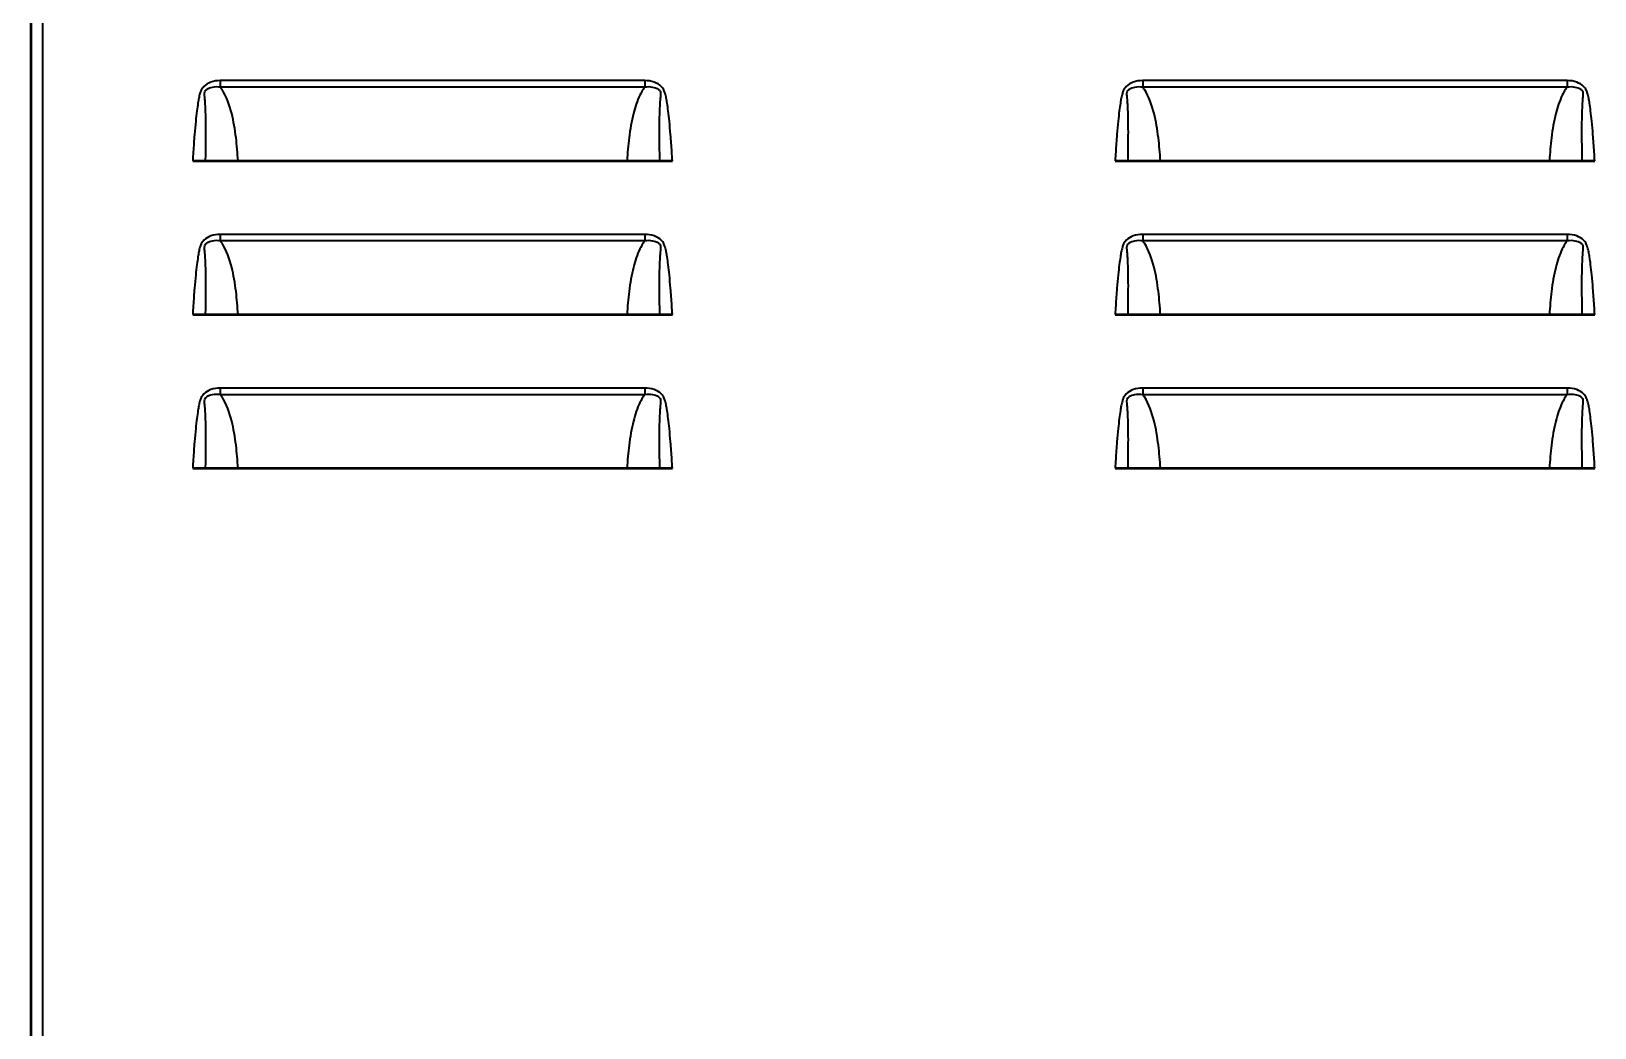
# Model space of a CAD drawing. Extents: x 0 to 1678, y -24 to 1301.
# Drawn here: x 660.24 to 688.47, y 89.39 to 107.39 of the extents above; entities that cross this region are included whole.
import ezdxf
from ezdxf.enums import TextEntityAlignment as Align

# ---------------------------------------------------------------- set-up
doc = ezdxf.new("R2010")
doc.units = 0
doc.header["$MEASUREMENT"] = 0
doc.layers.add('Visible (ANSI)', color=7, linetype='Continuous', lineweight=50)
doc.layers.add('Visible Narrow (ANSI)', color=7, linetype='Continuous', lineweight=35)

# ---------------------------------------------------------------- blocks, each defined once
blk = doc.blocks.new('CADGEN ENCOMPASS90250A RISER')
at = {"layer": 'Visible (ANSI)'}
for p, q in [((-23.912, 0.37), (-23.912, 75.27)), ((-20.179, 55.14), (-13.156, 55.14)), ((-3.525, 55.14), (3.497, 55.14)), ((-20.179, 52.364), (-13.156, 52.364)), ((-3.525, 52.364), (3.497, 52.364)), ((-20.179, 49.589), (-13.156, 49.589)), ((-3.525, 49.589), (3.497, 49.589))]:
    blk.add_line(p, q, dxfattribs=at)
for points, knots in [([(-20.997, 55.14), (-20.961, 55.14), (-20.925, 55.14), (-20.866, 55.14), (-20.842, 55.14), (-20.799, 55.14), (-20.78, 55.14), (-20.765, 55.14)], [0, 0, 0, 0, 0.0993661, 0.0993661, 0.1756224, 0.1756224, 0.2517488, 0.2517488, 0.2517488, 0.2517488]), ([(-20.765, 55.14), (-20.738, 55.14), (-20.707, 55.14), (-20.605, 55.14), (-20.526, 55.14), (-20.356, 55.14), (-20.268, 55.14), (-20.179, 55.14)], [0.1297455, 0.1297455, 0.1297455, 0.1297455, 0.2643841, 0.2643841, 0.524384, 0.524384, 0.7684801, 0.7684801, 0.7684801, 0.7684801]), ([(-13.156, 55.14), (-13.067, 55.14), (-12.979, 55.14), (-12.814, 55.14), (-12.737, 55.14), (-12.636, 55.14), (-12.603, 55.14), (-12.573, 55.14), (-12.572, 55.14), (-12.57, 55.14)], [0, 0, 0, 0, 0.2439022, 0.2439022, 0.4912546, 0.4912546, 0.6304687, 0.6304687, 0.6376777, 0.6376777, 0.6376777, 0.6376777]), ([(-12.57, 55.14), (-12.55, 55.14), (-12.525, 55.14), (-12.472, 55.14), (-12.447, 55.14), (-12.394, 55.14), (-12.366, 55.14), (-12.338, 55.14)], [0, 0, 0, 0, 0.0992897, 0.0992897, 0.1754269, 0.1754269, 0.251741, 0.251741, 0.251741, 0.251741]), ([(-4.343, 55.14), (-4.307, 55.14), (-4.271, 55.14), (-4.212, 55.14), (-4.188, 55.14), (-4.145, 55.14), (-4.127, 55.14), (-4.111, 55.14)], [0, 0, 0, 0, 0.0993661, 0.0993661, 0.1756224, 0.1756224, 0.2517488, 0.2517488, 0.2517488, 0.2517488]), ([(-4.111, 55.14), (-4.084, 55.14), (-4.053, 55.14), (-3.952, 55.14), (-3.872, 55.14), (-3.702, 55.14), (-3.614, 55.14), (-3.525, 55.14)], [0.1297455, 0.1297455, 0.1297455, 0.1297455, 0.2643841, 0.2643841, 0.524384, 0.524384, 0.7684801, 0.7684801, 0.7684801, 0.7684801]), ([(3.497, 55.14), (3.586, 55.14), (3.674, 55.14), (3.84, 55.14), (3.916, 55.14), (4.018, 55.14), (4.051, 55.14), (4.081, 55.14), (4.082, 55.14), (4.083, 55.14)], [0, 0, 0, 0, 0.2439022, 0.2439022, 0.4912546, 0.4912546, 0.6304687, 0.6304687, 0.6376777, 0.6376777, 0.6376777, 0.6376777]), ([(4.083, 55.14), (4.103, 55.14), (4.129, 55.14), (4.182, 55.14), (4.207, 55.14), (4.26, 55.14), (4.288, 55.14), (4.316, 55.14)], [0, 0, 0, 0, 0.0992897, 0.0992897, 0.1754269, 0.1754269, 0.251741, 0.251741, 0.251741, 0.251741]), ([(-20.997, 52.364), (-20.961, 52.364), (-20.925, 52.364), (-20.866, 52.364), (-20.842, 52.364), (-20.799, 52.364), (-20.78, 52.364), (-20.765, 52.364)], [0, 0, 0, 0, 0.0993661, 0.0993661, 0.1756224, 0.1756224, 0.2517488, 0.2517488, 0.2517488, 0.2517488]), ([(-20.765, 52.364), (-20.738, 52.364), (-20.707, 52.364), (-20.605, 52.364), (-20.526, 52.364), (-20.356, 52.364), (-20.268, 52.364), (-20.179, 52.364)], [0.1297455, 0.1297455, 0.1297455, 0.1297455, 0.2643841, 0.2643841, 0.524384, 0.524384, 0.7684801, 0.7684801, 0.7684801, 0.7684801]), ([(-13.156, 52.364), (-13.067, 52.364), (-12.979, 52.364), (-12.814, 52.364), (-12.737, 52.364), (-12.636, 52.364), (-12.603, 52.364), (-12.573, 52.364), (-12.572, 52.364), (-12.57, 52.364)], [0, 0, 0, 0, 0.2439022, 0.2439022, 0.4912546, 0.4912546, 0.6304687, 0.6304687, 0.6376777, 0.6376777, 0.6376777, 0.6376777]), ([(-12.57, 52.364), (-12.55, 52.364), (-12.525, 52.364), (-12.472, 52.364), (-12.447, 52.364), (-12.394, 52.364), (-12.366, 52.364), (-12.338, 52.364)], [0, 0, 0, 0, 0.0992897, 0.0992897, 0.1754269, 0.1754269, 0.251741, 0.251741, 0.251741, 0.251741]), ([(-4.343, 52.364), (-4.307, 52.364), (-4.271, 52.364), (-4.212, 52.364), (-4.188, 52.364), (-4.145, 52.364), (-4.127, 52.364), (-4.111, 52.364)], [0, 0, 0, 0, 0.0993661, 0.0993661, 0.1756224, 0.1756224, 0.2517488, 0.2517488, 0.2517488, 0.2517488]), ([(-4.111, 52.364), (-4.084, 52.364), (-4.053, 52.364), (-3.952, 52.364), (-3.872, 52.364), (-3.702, 52.364), (-3.614, 52.364), (-3.525, 52.364)], [0.1297455, 0.1297455, 0.1297455, 0.1297455, 0.2643841, 0.2643841, 0.524384, 0.524384, 0.7684801, 0.7684801, 0.7684801, 0.7684801]), ([(3.497, 52.364), (3.586, 52.364), (3.674, 52.364), (3.84, 52.364), (3.916, 52.364), (4.018, 52.364), (4.051, 52.364), (4.081, 52.364), (4.082, 52.364), (4.083, 52.364)], [0, 0, 0, 0, 0.2439022, 0.2439022, 0.4912546, 0.4912546, 0.6304687, 0.6304687, 0.6376777, 0.6376777, 0.6376777, 0.6376777]), ([(4.083, 52.364), (4.103, 52.364), (4.129, 52.364), (4.182, 52.364), (4.207, 52.364), (4.26, 52.364), (4.288, 52.364), (4.316, 52.364)], [0, 0, 0, 0, 0.0992897, 0.0992897, 0.1754269, 0.1754269, 0.251741, 0.251741, 0.251741, 0.251741]), ([(-20.997, 49.589), (-20.961, 49.589), (-20.925, 49.589), (-20.866, 49.589), (-20.842, 49.589), (-20.799, 49.589), (-20.78, 49.589), (-20.765, 49.589)], [0, 0, 0, 0, 0.0993661, 0.0993661, 0.1756224, 0.1756224, 0.2517488, 0.2517488, 0.2517488, 0.2517488]), ([(-20.765, 49.589), (-20.738, 49.589), (-20.707, 49.589), (-20.605, 49.589), (-20.526, 49.589), (-20.356, 49.589), (-20.268, 49.589), (-20.179, 49.589)], [0.1297455, 0.1297455, 0.1297455, 0.1297455, 0.2643841, 0.2643841, 0.524384, 0.524384, 0.7684801, 0.7684801, 0.7684801, 0.7684801]), ([(-13.156, 49.589), (-13.067, 49.589), (-12.979, 49.589), (-12.814, 49.589), (-12.737, 49.589), (-12.636, 49.589), (-12.603, 49.589), (-12.573, 49.589), (-12.572, 49.589), (-12.57, 49.589)], [0, 0, 0, 0, 0.2439022, 0.2439022, 0.4912546, 0.4912546, 0.6304687, 0.6304687, 0.6376777, 0.6376777, 0.6376777, 0.6376777]), ([(-12.57, 49.589), (-12.55, 49.589), (-12.525, 49.589), (-12.472, 49.589), (-12.447, 49.589), (-12.394, 49.589), (-12.366, 49.589), (-12.338, 49.589)], [0, 0, 0, 0, 0.0992897, 0.0992897, 0.1754269, 0.1754269, 0.251741, 0.251741, 0.251741, 0.251741]), ([(-4.343, 49.589), (-4.307, 49.589), (-4.271, 49.589), (-4.212, 49.589), (-4.188, 49.589), (-4.145, 49.589), (-4.127, 49.589), (-4.111, 49.589)], [0, 0, 0, 0, 0.0993661, 0.0993661, 0.1756224, 0.1756224, 0.2517488, 0.2517488, 0.2517488, 0.2517488]), ([(-4.111, 49.589), (-4.084, 49.589), (-4.053, 49.589), (-3.952, 49.589), (-3.872, 49.589), (-3.702, 49.589), (-3.614, 49.589), (-3.525, 49.589)], [0.1297455, 0.1297455, 0.1297455, 0.1297455, 0.2643841, 0.2643841, 0.524384, 0.524384, 0.7684801, 0.7684801, 0.7684801, 0.7684801]), ([(3.497, 49.589), (3.586, 49.589), (3.674, 49.589), (3.84, 49.589), (3.916, 49.589), (4.018, 49.589), (4.051, 49.589), (4.081, 49.589), (4.082, 49.589), (4.083, 49.589)], [0, 0, 0, 0, 0.2439022, 0.2439022, 0.4912546, 0.4912546, 0.6304687, 0.6304687, 0.6376777, 0.6376777, 0.6376777, 0.6376777]), ([(4.083, 49.589), (4.103, 49.589), (4.129, 49.589), (4.182, 49.589), (4.207, 49.589), (4.26, 49.589), (4.288, 49.589), (4.316, 49.589)], [0, 0, 0, 0, 0.0992897, 0.0992897, 0.1754269, 0.1754269, 0.251741, 0.251741, 0.251741, 0.251741])]:
    blk.add_open_spline(points, degree=3, knots=knots, dxfattribs=at)
at = {"layer": 'Visible Narrow (ANSI)'}
for p, q in [((-23.711, 75.27), (-23.711, 0.37)), ((-12.836, 56.588), (-20.499, 56.588)), ((-20.499, 56.588), (-20.499, 56.475)), ((-20.499, 56.475), (-12.836, 56.475)), ((-12.836, 56.588), (-12.836, 56.475)), ((3.818, 56.588), (-3.846, 56.588)), ((-3.846, 56.588), (-3.846, 56.475)), ((-3.846, 56.475), (3.818, 56.475)), ((3.818, 56.588), (3.818, 56.475)), ((-12.836, 53.812), (-20.499, 53.812)), ((-20.499, 53.812), (-20.499, 53.699)), ((-20.499, 53.699), (-12.836, 53.699)), ((-12.836, 53.812), (-12.836, 53.699)), ((3.818, 53.812), (-3.846, 53.812)), ((-3.846, 53.812), (-3.846, 53.699)), ((-3.846, 53.699), (3.818, 53.699)), ((3.818, 53.812), (3.818, 53.699)), ((-12.836, 51.037), (-20.499, 51.037)), ((-20.499, 51.037), (-20.499, 50.923)), ((-20.499, 50.923), (-12.836, 50.923)), ((-12.836, 51.037), (-12.836, 50.923)), ((3.818, 51.037), (-3.846, 51.037)), ((-3.846, 51.037), (-3.846, 50.923)), ((-3.846, 50.923), (3.818, 50.923)), ((3.818, 51.037), (3.818, 50.923))]:
    blk.add_line(p, q, dxfattribs=at)
for points, knots in [([(-20.499, 56.588), (-20.558, 56.588), (-20.617, 56.579), (-20.718, 56.542), (-20.762, 56.516), (-20.816, 56.462), (-20.832, 56.439), (-20.854, 56.396), (-20.861, 56.376), (-20.875, 56.328), (-20.882, 56.299), (-20.893, 56.241), (-20.898, 56.212), (-20.91, 56.135), (-20.917, 56.088), (-20.93, 55.979), (-20.937, 55.918), (-20.951, 55.776), (-20.959, 55.695), (-20.974, 55.51), (-20.981, 55.406), (-20.991, 55.247), (-20.994, 55.194), (-20.997, 55.14)], [-1.631803, -1.631803, -1.631803, -1.631803, -1.47139, -1.47139, -1.335661, -1.335661, -1.25998, -1.25998, -1.202452, -1.202452, -1.121166, -1.121166, -1.040371, -1.040371, -0.90934, -0.90934, -0.739, -0.739, -0.517557, -0.517557, -0.229682, -0.229682, -0.082165, -0.082165, -0.082165, -0.082165]), ([(-20.765, 55.14), (-20.764, 55.189), (-20.763, 55.238), (-20.761, 55.391), (-20.76, 55.494), (-20.759, 55.678), (-20.759, 55.758), (-20.761, 55.899), (-20.762, 55.96), (-20.766, 56.068), (-20.768, 56.115), (-20.773, 56.19), (-20.775, 56.219), (-20.779, 56.276), (-20.782, 56.304), (-20.784, 56.35), (-20.785, 56.368), (-20.775, 56.403), (-20.761, 56.417), (-20.715, 56.452), (-20.678, 56.465), (-20.594, 56.481), (-20.547, 56.481), (-20.499, 56.475)], [0.093902, 0.093902, 0.093902, 0.093902, 0.229682, 0.229682, 0.517557, 0.517557, 0.739, 0.739, 0.90934, 0.90934, 1.040371, 1.040371, 1.121166, 1.121166, 1.202452, 1.202452, 1.25998, 1.25998, 1.335661, 1.335661, 1.47139, 1.47139, 1.631803, 1.631803, 1.631803, 1.631803]), ([(-20.179, 55.14), (-20.188, 55.28), (-20.199, 55.419), (-20.234, 55.704), (-20.259, 55.85), (-20.294, 55.991), (-20.333, 56.146), (-20.386, 56.298), (-20.478, 56.445), (-20.489, 56.46), (-20.499, 56.475)], [-3.62413, -3.62413, -3.62413, -3.62413, -3.277404, -3.277404, -2.902135, -2.902135, -2.902135, -2.487418, -2.487418, -2.438449, -2.438449, -2.438449, -2.438449]), ([(-12.836, 56.475), (-12.846, 56.46), (-12.857, 56.445), (-12.887, 56.396), (-12.906, 56.362), (-12.974, 56.221), (-13.012, 56.107), (-13.041, 55.991), (-13.076, 55.85), (-13.101, 55.704), (-13.136, 55.419), (-13.148, 55.28), (-13.156, 55.14)], [-1.706107, -1.706107, -1.706107, -1.706107, -1.657132, -1.657132, -1.552811, -1.552811, -1.242389, -1.242389, -1.242389, -0.867175, -0.867175, -0.520393, -0.520393, -0.520393, -0.520393]), ([(-12.338, 55.14), (-12.341, 55.194), (-12.344, 55.248), (-12.354, 55.406), (-12.362, 55.51), (-12.377, 55.695), (-12.384, 55.776), (-12.398, 55.918), (-12.405, 55.979), (-12.418, 56.088), (-12.425, 56.135), (-12.437, 56.212), (-12.442, 56.241), (-12.453, 56.299), (-12.46, 56.328), (-12.474, 56.376), (-12.481, 56.396), (-12.503, 56.439), (-12.519, 56.462), (-12.573, 56.516), (-12.617, 56.542), (-12.719, 56.579), (-12.777, 56.588), (-12.836, 56.588)], [0.082165, 0.082165, 0.082165, 0.082165, 0.229836, 0.229836, 0.517665, 0.517665, 0.739072, 0.739072, 0.909385, 0.909385, 1.040395, 1.040395, 1.121163, 1.121163, 1.202448, 1.202448, 1.25998, 1.25998, 1.335659, 1.335659, 1.47139, 1.47139, 1.631803, 1.631803, 1.631803, 1.631803]), ([(-12.836, 56.475), (-12.789, 56.481), (-12.741, 56.481), (-12.657, 56.465), (-12.62, 56.452), (-12.574, 56.417), (-12.56, 56.403), (-12.551, 56.368), (-12.551, 56.35), (-12.553, 56.304), (-12.556, 56.276), (-12.561, 56.219), (-12.563, 56.19), (-12.567, 56.115), (-12.569, 56.068), (-12.573, 55.96), (-12.574, 55.899), (-12.576, 55.758), (-12.576, 55.678), (-12.575, 55.495), (-12.574, 55.391), (-12.572, 55.238), (-12.571, 55.189), (-12.57, 55.14)], [-1.631803, -1.631803, -1.631803, -1.631803, -1.47139, -1.47139, -1.335659, -1.335659, -1.25998, -1.25998, -1.202448, -1.202448, -1.121163, -1.121163, -1.040395, -1.040395, -0.909385, -0.909385, -0.739072, -0.739072, -0.517665, -0.517665, -0.229836, -0.229836, -0.093902, -0.093902, -0.093902, -0.093902]), ([(-3.846, 56.588), (-3.904, 56.588), (-3.963, 56.579), (-4.064, 56.542), (-4.108, 56.516), (-4.162, 56.462), (-4.179, 56.439), (-4.2, 56.396), (-4.207, 56.376), (-4.222, 56.328), (-4.228, 56.299), (-4.24, 56.241), (-4.245, 56.212), (-4.257, 56.135), (-4.263, 56.088), (-4.277, 55.979), (-4.283, 55.918), (-4.298, 55.776), (-4.305, 55.695), (-4.32, 55.51), (-4.327, 55.406), (-4.337, 55.247), (-4.34, 55.194), (-4.343, 55.14)], [-1.631803, -1.631803, -1.631803, -1.631803, -1.47139, -1.47139, -1.335661, -1.335661, -1.25998, -1.25998, -1.202452, -1.202452, -1.121166, -1.121166, -1.040371, -1.040371, -0.90934, -0.90934, -0.739, -0.739, -0.517557, -0.517557, -0.229682, -0.229682, -0.082165, -0.082165, -0.082165, -0.082165]), ([(-4.111, 55.14), (-4.11, 55.189), (-4.11, 55.238), (-4.107, 55.391), (-4.106, 55.494), (-4.105, 55.678), (-4.106, 55.758), (-4.107, 55.899), (-4.109, 55.96), (-4.112, 56.068), (-4.114, 56.115), (-4.119, 56.19), (-4.121, 56.219), (-4.125, 56.276), (-4.128, 56.304), (-4.131, 56.35), (-4.131, 56.368), (-4.121, 56.403), (-4.107, 56.417), (-4.062, 56.452), (-4.024, 56.465), (-3.941, 56.481), (-3.893, 56.481), (-3.846, 56.475)], [0.093902, 0.093902, 0.093902, 0.093902, 0.229682, 0.229682, 0.517557, 0.517557, 0.739, 0.739, 0.90934, 0.90934, 1.040371, 1.040371, 1.121166, 1.121166, 1.202452, 1.202452, 1.25998, 1.25998, 1.335661, 1.335661, 1.47139, 1.47139, 1.631803, 1.631803, 1.631803, 1.631803]), ([(-3.525, 55.14), (-3.534, 55.28), (-3.546, 55.419), (-3.581, 55.704), (-3.605, 55.85), (-3.641, 55.991), (-3.68, 56.146), (-3.732, 56.298), (-3.825, 56.445), (-3.835, 56.46), (-3.846, 56.475)], [-3.62413, -3.62413, -3.62413, -3.62413, -3.277404, -3.277404, -2.902135, -2.902135, -2.902135, -2.487418, -2.487418, -2.438449, -2.438449, -2.438449, -2.438449]), ([(3.818, 56.475), (3.807, 56.46), (3.797, 56.445), (3.766, 56.396), (3.747, 56.362), (3.679, 56.221), (3.642, 56.107), (3.613, 55.991), (3.577, 55.85), (3.553, 55.704), (3.518, 55.419), (3.506, 55.28), (3.497, 55.14)], [-1.706107, -1.706107, -1.706107, -1.706107, -1.657132, -1.657132, -1.552811, -1.552811, -1.242389, -1.242389, -1.242389, -0.867175, -0.867175, -0.520393, -0.520393, -0.520393, -0.520393]), ([(4.316, 55.14), (4.313, 55.194), (4.309, 55.248), (4.299, 55.406), (4.292, 55.51), (4.277, 55.695), (4.27, 55.776), (4.256, 55.918), (4.249, 55.979), (4.235, 56.088), (4.229, 56.135), (4.217, 56.212), (4.212, 56.241), (4.2, 56.299), (4.194, 56.328), (4.18, 56.376), (4.172, 56.396), (4.151, 56.439), (4.135, 56.462), (4.08, 56.516), (4.036, 56.542), (3.935, 56.579), (3.876, 56.588), (3.818, 56.588)], [0.082165, 0.082165, 0.082165, 0.082165, 0.229836, 0.229836, 0.517665, 0.517665, 0.739072, 0.739072, 0.909385, 0.909385, 1.040395, 1.040395, 1.121163, 1.121163, 1.202448, 1.202448, 1.25998, 1.25998, 1.335659, 1.335659, 1.47139, 1.47139, 1.631803, 1.631803, 1.631803, 1.631803]), ([(3.818, 56.475), (3.865, 56.481), (3.913, 56.481), (3.997, 56.465), (4.034, 56.452), (4.08, 56.417), (4.093, 56.403), (4.103, 56.368), (4.103, 56.35), (4.1, 56.304), (4.098, 56.276), (4.093, 56.219), (4.091, 56.19), (4.087, 56.115), (4.085, 56.068), (4.081, 55.96), (4.08, 55.899), (4.078, 55.758), (4.078, 55.678), (4.079, 55.495), (4.08, 55.391), (4.082, 55.238), (4.083, 55.189), (4.083, 55.14)], [-1.631803, -1.631803, -1.631803, -1.631803, -1.47139, -1.47139, -1.335659, -1.335659, -1.25998, -1.25998, -1.202448, -1.202448, -1.121163, -1.121163, -1.040395, -1.040395, -0.909385, -0.909385, -0.739072, -0.739072, -0.517665, -0.517665, -0.229836, -0.229836, -0.093902, -0.093902, -0.093902, -0.093902]), ([(-20.499, 53.812), (-20.558, 53.812), (-20.617, 53.803), (-20.718, 53.766), (-20.762, 53.741), (-20.816, 53.686), (-20.832, 53.664), (-20.854, 53.62), (-20.861, 53.6), (-20.875, 53.552), (-20.882, 53.523), (-20.893, 53.465), (-20.898, 53.436), (-20.91, 53.36), (-20.917, 53.313), (-20.93, 53.204), (-20.937, 53.142), (-20.951, 53), (-20.959, 52.92), (-20.974, 52.735), (-20.981, 52.63), (-20.991, 52.472), (-20.994, 52.418), (-20.997, 52.364)], [-1.631803, -1.631803, -1.631803, -1.631803, -1.47139, -1.47139, -1.335661, -1.335661, -1.25998, -1.25998, -1.202452, -1.202452, -1.121166, -1.121166, -1.040371, -1.040371, -0.90934, -0.90934, -0.739, -0.739, -0.517557, -0.517557, -0.229682, -0.229682, -0.082165, -0.082165, -0.082165, -0.082165]), ([(-20.765, 52.364), (-20.764, 52.413), (-20.763, 52.462), (-20.761, 52.615), (-20.76, 52.719), (-20.759, 52.902), (-20.759, 52.982), (-20.761, 53.123), (-20.762, 53.184), (-20.766, 53.292), (-20.768, 53.339), (-20.773, 53.415), (-20.775, 53.443), (-20.779, 53.5), (-20.782, 53.529), (-20.784, 53.574), (-20.785, 53.592), (-20.775, 53.627), (-20.761, 53.642), (-20.715, 53.676), (-20.678, 53.69), (-20.594, 53.706), (-20.547, 53.706), (-20.499, 53.699)], [0.093902, 0.093902, 0.093902, 0.093902, 0.229682, 0.229682, 0.517557, 0.517557, 0.739, 0.739, 0.90934, 0.90934, 1.040371, 1.040371, 1.121166, 1.121166, 1.202452, 1.202452, 1.25998, 1.25998, 1.335661, 1.335661, 1.47139, 1.47139, 1.631803, 1.631803, 1.631803, 1.631803]), ([(-20.179, 52.364), (-20.188, 52.504), (-20.199, 52.643), (-20.234, 52.929), (-20.259, 53.074), (-20.294, 53.215), (-20.333, 53.371), (-20.386, 53.522), (-20.478, 53.669), (-20.489, 53.684), (-20.499, 53.699)], [-3.62413, -3.62413, -3.62413, -3.62413, -3.277404, -3.277404, -2.902135, -2.902135, -2.902135, -2.487418, -2.487418, -2.438449, -2.438449, -2.438449, -2.438449]), ([(-12.836, 53.699), (-12.846, 53.684), (-12.857, 53.669), (-12.887, 53.621), (-12.906, 53.586), (-12.974, 53.445), (-13.012, 53.331), (-13.041, 53.215), (-13.076, 53.074), (-13.101, 52.929), (-13.136, 52.644), (-13.148, 52.504), (-13.156, 52.364)], [-1.706107, -1.706107, -1.706107, -1.706107, -1.657132, -1.657132, -1.552811, -1.552811, -1.242389, -1.242389, -1.242389, -0.867175, -0.867175, -0.520393, -0.520393, -0.520393, -0.520393]), ([(-12.338, 52.364), (-12.341, 52.418), (-12.344, 52.472), (-12.354, 52.63), (-12.362, 52.735), (-12.377, 52.92), (-12.384, 53), (-12.398, 53.142), (-12.405, 53.204), (-12.418, 53.313), (-12.425, 53.36), (-12.437, 53.436), (-12.442, 53.465), (-12.453, 53.523), (-12.46, 53.552), (-12.474, 53.6), (-12.481, 53.62), (-12.503, 53.664), (-12.519, 53.686), (-12.573, 53.741), (-12.617, 53.766), (-12.719, 53.803), (-12.777, 53.812), (-12.836, 53.812)], [0.082165, 0.082165, 0.082165, 0.082165, 0.229836, 0.229836, 0.517665, 0.517665, 0.739072, 0.739072, 0.909385, 0.909385, 1.040395, 1.040395, 1.121163, 1.121163, 1.202448, 1.202448, 1.25998, 1.25998, 1.335659, 1.335659, 1.47139, 1.47139, 1.631803, 1.631803, 1.631803, 1.631803]), ([(-12.836, 53.699), (-12.789, 53.706), (-12.741, 53.706), (-12.657, 53.69), (-12.62, 53.676), (-12.574, 53.642), (-12.56, 53.627), (-12.551, 53.592), (-12.551, 53.574), (-12.553, 53.529), (-12.556, 53.5), (-12.561, 53.443), (-12.563, 53.415), (-12.567, 53.339), (-12.569, 53.293), (-12.573, 53.184), (-12.574, 53.123), (-12.576, 52.982), (-12.576, 52.902), (-12.575, 52.719), (-12.574, 52.615), (-12.572, 52.462), (-12.571, 52.413), (-12.57, 52.364)], [-1.631803, -1.631803, -1.631803, -1.631803, -1.47139, -1.47139, -1.335659, -1.335659, -1.25998, -1.25998, -1.202448, -1.202448, -1.121163, -1.121163, -1.040395, -1.040395, -0.909385, -0.909385, -0.739072, -0.739072, -0.517665, -0.517665, -0.229836, -0.229836, -0.093902, -0.093902, -0.093902, -0.093902]), ([(-3.846, 53.812), (-3.904, 53.812), (-3.963, 53.803), (-4.064, 53.766), (-4.108, 53.741), (-4.162, 53.686), (-4.179, 53.664), (-4.2, 53.62), (-4.207, 53.6), (-4.222, 53.552), (-4.228, 53.523), (-4.24, 53.465), (-4.245, 53.436), (-4.257, 53.36), (-4.263, 53.313), (-4.277, 53.204), (-4.283, 53.142), (-4.298, 53), (-4.305, 52.92), (-4.32, 52.735), (-4.327, 52.63), (-4.337, 52.472), (-4.34, 52.418), (-4.343, 52.364)], [-1.631803, -1.631803, -1.631803, -1.631803, -1.47139, -1.47139, -1.335661, -1.335661, -1.25998, -1.25998, -1.202452, -1.202452, -1.121166, -1.121166, -1.040371, -1.040371, -0.90934, -0.90934, -0.739, -0.739, -0.517557, -0.517557, -0.229682, -0.229682, -0.082165, -0.082165, -0.082165, -0.082165]), ([(-4.111, 52.364), (-4.11, 52.413), (-4.11, 52.462), (-4.107, 52.615), (-4.106, 52.719), (-4.105, 52.902), (-4.106, 52.982), (-4.107, 53.123), (-4.109, 53.184), (-4.112, 53.292), (-4.114, 53.339), (-4.119, 53.415), (-4.121, 53.443), (-4.125, 53.5), (-4.128, 53.529), (-4.131, 53.574), (-4.131, 53.592), (-4.121, 53.627), (-4.107, 53.642), (-4.062, 53.676), (-4.024, 53.69), (-3.941, 53.706), (-3.893, 53.706), (-3.846, 53.699)], [0.093902, 0.093902, 0.093902, 0.093902, 0.229682, 0.229682, 0.517557, 0.517557, 0.739, 0.739, 0.90934, 0.90934, 1.040371, 1.040371, 1.121166, 1.121166, 1.202452, 1.202452, 1.25998, 1.25998, 1.335661, 1.335661, 1.47139, 1.47139, 1.631803, 1.631803, 1.631803, 1.631803]), ([(-3.525, 52.364), (-3.534, 52.504), (-3.546, 52.643), (-3.581, 52.929), (-3.605, 53.074), (-3.641, 53.215), (-3.68, 53.371), (-3.732, 53.522), (-3.825, 53.669), (-3.835, 53.684), (-3.846, 53.699)], [-3.62413, -3.62413, -3.62413, -3.62413, -3.277404, -3.277404, -2.902135, -2.902135, -2.902135, -2.487418, -2.487418, -2.438449, -2.438449, -2.438449, -2.438449]), ([(3.818, 53.699), (3.807, 53.684), (3.797, 53.669), (3.766, 53.621), (3.747, 53.586), (3.679, 53.445), (3.642, 53.331), (3.613, 53.215), (3.577, 53.074), (3.553, 52.929), (3.518, 52.644), (3.506, 52.504), (3.497, 52.364)], [-1.706107, -1.706107, -1.706107, -1.706107, -1.657132, -1.657132, -1.552811, -1.552811, -1.242389, -1.242389, -1.242389, -0.867175, -0.867175, -0.520393, -0.520393, -0.520393, -0.520393]), ([(4.316, 52.364), (4.313, 52.418), (4.309, 52.472), (4.299, 52.63), (4.292, 52.735), (4.277, 52.92), (4.27, 53), (4.256, 53.142), (4.249, 53.204), (4.235, 53.313), (4.229, 53.36), (4.217, 53.436), (4.212, 53.465), (4.2, 53.523), (4.194, 53.552), (4.18, 53.6), (4.172, 53.62), (4.151, 53.664), (4.135, 53.686), (4.08, 53.741), (4.036, 53.766), (3.935, 53.803), (3.876, 53.812), (3.818, 53.812)], [0.082165, 0.082165, 0.082165, 0.082165, 0.229836, 0.229836, 0.517665, 0.517665, 0.739072, 0.739072, 0.909385, 0.909385, 1.040395, 1.040395, 1.121163, 1.121163, 1.202448, 1.202448, 1.25998, 1.25998, 1.335659, 1.335659, 1.47139, 1.47139, 1.631803, 1.631803, 1.631803, 1.631803]), ([(3.818, 53.699), (3.865, 53.706), (3.913, 53.706), (3.997, 53.69), (4.034, 53.676), (4.08, 53.642), (4.093, 53.627), (4.103, 53.592), (4.103, 53.574), (4.1, 53.529), (4.098, 53.5), (4.093, 53.443), (4.091, 53.415), (4.087, 53.339), (4.085, 53.293), (4.081, 53.184), (4.08, 53.123), (4.078, 52.982), (4.078, 52.902), (4.079, 52.719), (4.08, 52.615), (4.082, 52.462), (4.083, 52.413), (4.083, 52.364)], [-1.631803, -1.631803, -1.631803, -1.631803, -1.47139, -1.47139, -1.335659, -1.335659, -1.25998, -1.25998, -1.202448, -1.202448, -1.121163, -1.121163, -1.040395, -1.040395, -0.909385, -0.909385, -0.739072, -0.739072, -0.517665, -0.517665, -0.229836, -0.229836, -0.093902, -0.093902, -0.093902, -0.093902]), ([(-20.499, 51.037), (-20.558, 51.037), (-20.617, 51.028), (-20.718, 50.991), (-20.762, 50.965), (-20.816, 50.911), (-20.832, 50.888), (-20.854, 50.845), (-20.861, 50.825), (-20.875, 50.776), (-20.882, 50.747), (-20.893, 50.689), (-20.898, 50.66), (-20.91, 50.584), (-20.917, 50.537), (-20.93, 50.428), (-20.937, 50.366), (-20.951, 50.224), (-20.959, 50.144), (-20.974, 49.959), (-20.981, 49.854), (-20.991, 49.696), (-20.994, 49.643), (-20.997, 49.589)], [-1.631803, -1.631803, -1.631803, -1.631803, -1.47139, -1.47139, -1.335661, -1.335661, -1.25998, -1.25998, -1.202452, -1.202452, -1.121166, -1.121166, -1.040371, -1.040371, -0.90934, -0.90934, -0.739, -0.739, -0.517557, -0.517557, -0.229682, -0.229682, -0.082165, -0.082165, -0.082165, -0.082165]), ([(-20.765, 49.589), (-20.764, 49.638), (-20.763, 49.687), (-20.761, 49.839), (-20.76, 49.943), (-20.759, 50.127), (-20.759, 50.206), (-20.761, 50.347), (-20.762, 50.409), (-20.766, 50.517), (-20.768, 50.564), (-20.773, 50.639), (-20.775, 50.668), (-20.779, 50.725), (-20.782, 50.753), (-20.784, 50.799), (-20.785, 50.817), (-20.775, 50.851), (-20.761, 50.866), (-20.715, 50.9), (-20.678, 50.914), (-20.594, 50.93), (-20.547, 50.93), (-20.499, 50.923)], [0.093902, 0.093902, 0.093902, 0.093902, 0.229682, 0.229682, 0.517557, 0.517557, 0.739, 0.739, 0.90934, 0.90934, 1.040371, 1.040371, 1.121166, 1.121166, 1.202452, 1.202452, 1.25998, 1.25998, 1.335661, 1.335661, 1.47139, 1.47139, 1.631803, 1.631803, 1.631803, 1.631803]), ([(-20.179, 49.589), (-20.188, 49.729), (-20.199, 49.868), (-20.234, 50.153), (-20.259, 50.299), (-20.294, 50.44), (-20.333, 50.595), (-20.386, 50.747), (-20.478, 50.893), (-20.489, 50.909), (-20.499, 50.923)], [-3.62413, -3.62413, -3.62413, -3.62413, -3.277404, -3.277404, -2.902135, -2.902135, -2.902135, -2.487418, -2.487418, -2.438449, -2.438449, -2.438449, -2.438449]), ([(-12.836, 50.923), (-12.846, 50.909), (-12.857, 50.893), (-12.887, 50.845), (-12.906, 50.81), (-12.974, 50.67), (-13.012, 50.556), (-13.041, 50.44), (-13.076, 50.299), (-13.101, 50.153), (-13.136, 49.868), (-13.148, 49.729), (-13.156, 49.589)], [-1.706107, -1.706107, -1.706107, -1.706107, -1.657132, -1.657132, -1.552811, -1.552811, -1.242389, -1.242389, -1.242389, -0.867175, -0.867175, -0.520393, -0.520393, -0.520393, -0.520393]), ([(-12.338, 49.589), (-12.341, 49.643), (-12.344, 49.696), (-12.354, 49.855), (-12.362, 49.959), (-12.377, 50.144), (-12.384, 50.224), (-12.398, 50.366), (-12.405, 50.428), (-12.418, 50.537), (-12.425, 50.584), (-12.437, 50.66), (-12.442, 50.689), (-12.453, 50.747), (-12.46, 50.776), (-12.474, 50.825), (-12.481, 50.845), (-12.503, 50.888), (-12.519, 50.911), (-12.573, 50.965), (-12.617, 50.991), (-12.719, 51.028), (-12.777, 51.037), (-12.836, 51.037)], [0.082165, 0.082165, 0.082165, 0.082165, 0.229836, 0.229836, 0.517665, 0.517665, 0.739072, 0.739072, 0.909385, 0.909385, 1.040395, 1.040395, 1.121163, 1.121163, 1.202448, 1.202448, 1.25998, 1.25998, 1.335659, 1.335659, 1.47139, 1.47139, 1.631803, 1.631803, 1.631803, 1.631803]), ([(-12.836, 50.923), (-12.789, 50.93), (-12.741, 50.93), (-12.657, 50.914), (-12.62, 50.9), (-12.574, 50.866), (-12.56, 50.851), (-12.551, 50.817), (-12.551, 50.799), (-12.553, 50.753), (-12.556, 50.725), (-12.561, 50.668), (-12.563, 50.639), (-12.567, 50.564), (-12.569, 50.517), (-12.573, 50.409), (-12.574, 50.348), (-12.576, 50.207), (-12.576, 50.127), (-12.575, 49.943), (-12.574, 49.84), (-12.572, 49.687), (-12.571, 49.638), (-12.57, 49.589)], [-1.631803, -1.631803, -1.631803, -1.631803, -1.47139, -1.47139, -1.335659, -1.335659, -1.25998, -1.25998, -1.202448, -1.202448, -1.121163, -1.121163, -1.040395, -1.040395, -0.909385, -0.909385, -0.739072, -0.739072, -0.517665, -0.517665, -0.229836, -0.229836, -0.093902, -0.093902, -0.093902, -0.093902]), ([(-3.846, 51.037), (-3.904, 51.037), (-3.963, 51.028), (-4.064, 50.991), (-4.108, 50.965), (-4.162, 50.911), (-4.179, 50.888), (-4.2, 50.845), (-4.207, 50.825), (-4.222, 50.776), (-4.228, 50.747), (-4.24, 50.689), (-4.245, 50.66), (-4.257, 50.584), (-4.263, 50.537), (-4.277, 50.428), (-4.283, 50.366), (-4.298, 50.224), (-4.305, 50.144), (-4.32, 49.959), (-4.327, 49.854), (-4.337, 49.696), (-4.34, 49.643), (-4.343, 49.589)], [-1.631803, -1.631803, -1.631803, -1.631803, -1.47139, -1.47139, -1.335661, -1.335661, -1.25998, -1.25998, -1.202452, -1.202452, -1.121166, -1.121166, -1.040371, -1.040371, -0.90934, -0.90934, -0.739, -0.739, -0.517557, -0.517557, -0.229682, -0.229682, -0.082165, -0.082165, -0.082165, -0.082165]), ([(-4.111, 49.589), (-4.11, 49.638), (-4.11, 49.687), (-4.107, 49.839), (-4.106, 49.943), (-4.105, 50.127), (-4.106, 50.206), (-4.107, 50.347), (-4.109, 50.409), (-4.112, 50.517), (-4.114, 50.564), (-4.119, 50.639), (-4.121, 50.668), (-4.125, 50.725), (-4.128, 50.753), (-4.131, 50.799), (-4.131, 50.817), (-4.121, 50.851), (-4.107, 50.866), (-4.062, 50.9), (-4.024, 50.914), (-3.941, 50.93), (-3.893, 50.93), (-3.846, 50.923)], [0.093902, 0.093902, 0.093902, 0.093902, 0.229682, 0.229682, 0.517557, 0.517557, 0.739, 0.739, 0.90934, 0.90934, 1.040371, 1.040371, 1.121166, 1.121166, 1.202452, 1.202452, 1.25998, 1.25998, 1.335661, 1.335661, 1.47139, 1.47139, 1.631803, 1.631803, 1.631803, 1.631803]), ([(-3.525, 49.589), (-3.534, 49.729), (-3.546, 49.868), (-3.581, 50.153), (-3.605, 50.299), (-3.641, 50.44), (-3.68, 50.595), (-3.732, 50.747), (-3.825, 50.893), (-3.835, 50.909), (-3.846, 50.923)], [-3.62413, -3.62413, -3.62413, -3.62413, -3.277404, -3.277404, -2.902135, -2.902135, -2.902135, -2.487418, -2.487418, -2.438449, -2.438449, -2.438449, -2.438449]), ([(3.818, 50.923), (3.807, 50.909), (3.797, 50.893), (3.766, 50.845), (3.747, 50.81), (3.679, 50.67), (3.642, 50.556), (3.613, 50.44), (3.577, 50.299), (3.553, 50.153), (3.518, 49.868), (3.506, 49.729), (3.497, 49.589)], [-1.706107, -1.706107, -1.706107, -1.706107, -1.657132, -1.657132, -1.552811, -1.552811, -1.242389, -1.242389, -1.242389, -0.867175, -0.867175, -0.520393, -0.520393, -0.520393, -0.520393]), ([(4.316, 49.589), (4.313, 49.643), (4.309, 49.696), (4.299, 49.855), (4.292, 49.959), (4.277, 50.144), (4.27, 50.224), (4.256, 50.366), (4.249, 50.428), (4.235, 50.537), (4.229, 50.584), (4.217, 50.66), (4.212, 50.689), (4.2, 50.747), (4.194, 50.776), (4.18, 50.825), (4.172, 50.845), (4.151, 50.888), (4.135, 50.911), (4.08, 50.965), (4.036, 50.991), (3.935, 51.028), (3.876, 51.037), (3.818, 51.037)], [0.082165, 0.082165, 0.082165, 0.082165, 0.229836, 0.229836, 0.517665, 0.517665, 0.739072, 0.739072, 0.909385, 0.909385, 1.040395, 1.040395, 1.121163, 1.121163, 1.202448, 1.202448, 1.25998, 1.25998, 1.335659, 1.335659, 1.47139, 1.47139, 1.631803, 1.631803, 1.631803, 1.631803]), ([(3.818, 50.923), (3.865, 50.93), (3.913, 50.93), (3.997, 50.914), (4.034, 50.9), (4.08, 50.866), (4.093, 50.851), (4.103, 50.817), (4.103, 50.799), (4.1, 50.753), (4.098, 50.725), (4.093, 50.668), (4.091, 50.639), (4.087, 50.564), (4.085, 50.517), (4.081, 50.409), (4.08, 50.348), (4.078, 50.207), (4.078, 50.127), (4.079, 49.943), (4.08, 49.84), (4.082, 49.687), (4.083, 49.638), (4.083, 49.589)], [-1.631803, -1.631803, -1.631803, -1.631803, -1.47139, -1.47139, -1.335659, -1.335659, -1.25998, -1.25998, -1.202448, -1.202448, -1.121163, -1.121163, -1.040395, -1.040395, -0.909385, -0.909385, -0.739072, -0.739072, -0.517665, -0.517665, -0.229836, -0.229836, -0.093902, -0.093902, -0.093902, -0.093902])]:
    blk.add_open_spline(points, degree=3, knots=knots, dxfattribs=at)
at = {"color": 0, "lineweight": 30, "flags": 104}
blk.add_attdef('DeviceAttributes', text='', height=9, dxfattribs=at).set_placement((61.669, -45.408), align=Align.TOP_LEFT)

msp = doc.modelspace()

# ---------------------------------------------------------------- block references
msp.add_blockref('CADGEN ENCOMPASS90250A RISER', (684.151, 49.908))

doc.saveas('drawing.dxf')
